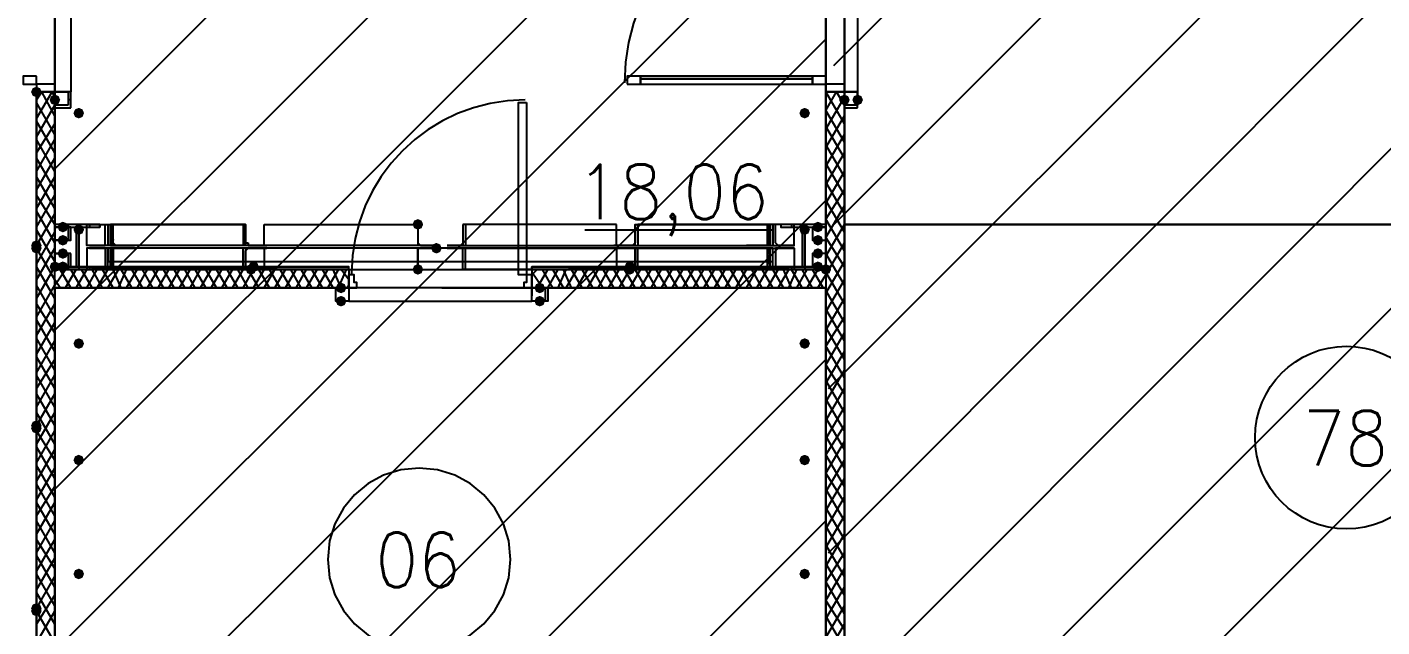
# Model space of a CAD drawing. Header units: millimetres. Extents: x 0 to 420, y 0 to 297.
# Drawn here: x 105.22 to 126.87, y 164.89 to 174.48 of the extents above; entities that cross this region are included whole.
import ezdxf

# ---------------------------------------------------------------- set-up
doc = ezdxf.new("R2010")
doc.units = ezdxf.units.MM
doc.layers.get('0').update_dxf_attribs({"linetype": 'CONTINUOUS'})
doc.styles.get("Standard").update_dxf_attribs({"font": 'STANDARD'})

msp = doc.modelspace()

# ---------------------------------------------------------------- hatches: boundary and pattern name
at = {"true_color": 0x0000fe}
for points in [[(105.452333, 173.439667), (105.427463, 173.379871), (105.367667, 173.355), (105.307871, 173.379871), (105.283, 173.439667), (105.307871, 173.499462), (105.367667, 173.524333), (105.427462, 173.499463)], [(105.452333, 173.439667), (105.427463, 173.379871), (105.367667, 173.355), (105.307871, 173.379871), (105.283, 173.439667), (105.307871, 173.499462), (105.367667, 173.524333), (105.427462, 173.499463)], [(105.452333, 170.984333), (105.427463, 170.924537), (105.367667, 170.899667), (105.307871, 170.924537), (105.283, 170.984333), (105.307871, 171.044129), (105.367667, 171.069), (105.427462, 171.044129)], [(105.452333, 170.942), (105.427463, 170.882204), (105.367667, 170.857333), (105.307871, 170.882204), (105.283, 170.942), (105.307871, 171.001796), (105.367667, 171.026667), (105.427462, 171.001796)], [(105.748667, 170.645667), (105.723796, 170.585871), (105.664, 170.561), (105.604204, 170.585871), (105.579333, 170.645667), (105.604204, 170.705462), (105.664, 170.730333), (105.723796, 170.705463)], [(108.881333, 170.603333), (108.856462, 170.543537), (108.796667, 170.518667), (108.736871, 170.543537), (108.712, 170.603333), (108.736871, 170.663129), (108.796667, 170.688), (108.856462, 170.663129)], [(108.923667, 170.645667), (108.898796, 170.585871), (108.839, 170.561), (108.779204, 170.585871), (108.754333, 170.645667), (108.779204, 170.705462), (108.839, 170.730333), (108.898796, 170.705463)], [(114.935, 170.645667), (114.910129, 170.585871), (114.850333, 170.561), (114.790538, 170.585871), (114.765667, 170.645667), (114.790537, 170.705462), (114.850333, 170.730333), (114.910129, 170.705463)], [(114.935, 170.603333), (114.910129, 170.543537), (114.850333, 170.518667), (114.790538, 170.543537), (114.765667, 170.603333), (114.790537, 170.663129), (114.850333, 170.688), (114.910129, 170.663129)], [(118.067667, 170.603333), (118.042796, 170.543537), (117.983, 170.518667), (117.923204, 170.543537), (117.898333, 170.603333), (117.923204, 170.663129), (117.983, 170.688), (118.042796, 170.663129)], [(105.452333, 168.105667), (105.427463, 168.045871), (105.367667, 168.021), (105.307871, 168.045871), (105.283, 168.105667), (105.307871, 168.165462), (105.367667, 168.190333), (105.427462, 168.165463)], [(105.452333, 168.063333), (105.427463, 168.003537), (105.367667, 167.978667), (105.307871, 168.003537), (105.283, 168.063333), (105.307871, 168.123129), (105.367667, 168.148), (105.427462, 168.123129)], [(105.452333, 165.184667), (105.427463, 165.124871), (105.367667, 165.1), (105.307871, 165.124871), (105.283, 165.184667), (105.307871, 165.244462), (105.367667, 165.269333), (105.427462, 165.244463)], [(105.452333, 165.142333), (105.427463, 165.082537), (105.367667, 165.057667), (105.307871, 165.082537), (105.283, 165.142333), (105.307871, 165.202129), (105.367667, 165.227), (105.427462, 165.202129)]]:
    msp.add_hatch(color=0, dxfattribs=at).paths.add_polyline_path(points, flags=0)
at = {"true_color": 0x000007}
h = msp.add_hatch(color=0, dxfattribs=at)
h.paths.add_polyline_path([(105.367667, 173.439667), (105.367667, 170.984333)], flags=0)
h.paths.add_polyline_path([(105.367667, 170.984333), (105.367667, 173.439667)], flags=0)
for points in [[(105.748667, 173.312667), (105.723796, 173.252871), (105.664, 173.228), (105.604204, 173.252871), (105.579333, 173.312667), (105.604204, 173.372462), (105.664, 173.397333), (105.723796, 173.372463)], [(118.364, 173.312667), (118.339129, 173.252871), (118.279333, 173.228), (118.219538, 173.252871), (118.194667, 173.312667), (118.219537, 173.372462), (118.279333, 173.397333), (118.339129, 173.372463)], [(118.575667, 173.312667), (118.550796, 173.252871), (118.491, 173.228), (118.431204, 173.252871), (118.406333, 173.312667), (118.431204, 173.372462), (118.491, 173.397333), (118.550796, 173.372463)], [(106.129667, 173.101), (106.104796, 173.041204), (106.045, 173.016333), (105.985204, 173.041204), (105.960333, 173.101), (105.985204, 173.160796), (106.045, 173.185667), (106.104796, 173.160796)], [(117.729, 173.101), (117.704129, 173.041204), (117.644333, 173.016333), (117.584538, 173.041204), (117.559667, 173.101), (117.584537, 173.160796), (117.644333, 173.185667), (117.704129, 173.160796)], [(105.875667, 171.280667), (105.850796, 171.220871), (105.791, 171.196), (105.731204, 171.220871), (105.706333, 171.280667), (105.731204, 171.340462), (105.791, 171.365333), (105.850796, 171.340463)], [(106.129667, 171.238333), (106.104796, 171.178537), (106.045, 171.153667), (105.985204, 171.178537), (105.960333, 171.238333), (105.985204, 171.298129), (106.045, 171.323), (106.104796, 171.298129)], [(111.548333, 171.323), (111.523463, 171.263204), (111.463667, 171.238333), (111.403871, 171.263204), (111.379, 171.323), (111.403871, 171.382796), (111.463667, 171.407667), (111.523462, 171.382796)], [(117.729, 171.238333), (117.704129, 171.178537), (117.644333, 171.153667), (117.584538, 171.178537), (117.559667, 171.238333), (117.584537, 171.298129), (117.644333, 171.323), (117.704129, 171.298129)], [(117.940667, 171.280667), (117.915796, 171.220871), (117.856, 171.196), (117.796204, 171.220871), (117.771333, 171.280667), (117.796204, 171.340462), (117.856, 171.365333), (117.915796, 171.340463)], [(105.875667, 171.069), (105.850796, 171.009204), (105.791, 170.984333), (105.731204, 171.009204), (105.706333, 171.069), (105.731204, 171.128796), (105.791, 171.153667), (105.850796, 171.128796)], [(111.844667, 170.942), (111.819796, 170.882204), (111.76, 170.857333), (111.700204, 170.882204), (111.675333, 170.942), (111.700204, 171.001796), (111.76, 171.026667), (111.819796, 171.001796)], [(117.940667, 171.069), (117.915796, 171.009204), (117.856, 170.984333), (117.796204, 171.009204), (117.771333, 171.069), (117.796204, 171.128796), (117.856, 171.153667), (117.915796, 171.128796)], [(105.875667, 170.857333), (105.850796, 170.797537), (105.791, 170.772667), (105.731204, 170.797537), (105.706333, 170.857333), (105.731204, 170.917129), (105.791, 170.942), (105.850796, 170.917129)], [(117.940667, 170.857333), (117.915796, 170.797537), (117.856, 170.772667), (117.796204, 170.797537), (117.771333, 170.857333), (117.796204, 170.917129), (117.856, 170.942), (117.915796, 170.917129)], [(105.875667, 170.645667), (105.850796, 170.585871), (105.791, 170.561), (105.731204, 170.585871), (105.706333, 170.645667), (105.731204, 170.705462), (105.791, 170.730333), (105.850796, 170.705463)], [(111.548333, 170.603333), (111.523463, 170.543537), (111.463667, 170.518667), (111.403871, 170.543537), (111.379, 170.603333), (111.403871, 170.663129), (111.463667, 170.688), (111.523462, 170.663129)], [(117.940667, 170.645667), (117.915796, 170.585871), (117.856, 170.561), (117.796204, 170.585871), (117.771333, 170.645667), (117.796204, 170.705462), (117.856, 170.730333), (117.915796, 170.705463)], [(110.320667, 170.307), (110.295796, 170.247204), (110.236, 170.222333), (110.176204, 170.247204), (110.151333, 170.307), (110.176204, 170.366796), (110.236, 170.391667), (110.295796, 170.366796)], [(113.495667, 170.307), (113.470796, 170.247204), (113.411, 170.222333), (113.351204, 170.247204), (113.326333, 170.307), (113.351204, 170.366796), (113.411, 170.391667), (113.470796, 170.366796)], [(110.320667, 170.095333), (110.295796, 170.035537), (110.236, 170.010667), (110.176204, 170.035537), (110.151333, 170.095333), (110.176204, 170.155129), (110.236, 170.18), (110.295796, 170.155129)], [(113.495667, 170.095333), (113.470796, 170.035537), (113.411, 170.010667), (113.351204, 170.035537), (113.326333, 170.095333), (113.351204, 170.155129), (113.411, 170.18), (113.470796, 170.155129)], [(106.129667, 169.418), (106.104796, 169.358204), (106.045, 169.333333), (105.985204, 169.358204), (105.960333, 169.418), (105.985204, 169.477796), (106.045, 169.502667), (106.104796, 169.477796)], [(117.729, 169.418), (117.704129, 169.358204), (117.644333, 169.333333), (117.584538, 169.358204), (117.559667, 169.418), (117.584537, 169.477796), (117.644333, 169.502667), (117.704129, 169.477796)], [(106.129667, 167.555333), (106.104796, 167.495537), (106.045, 167.470667), (105.985204, 167.495537), (105.960333, 167.555333), (105.985204, 167.615129), (106.045, 167.64), (106.104796, 167.615129)], [(117.729, 167.555333), (117.704129, 167.495537), (117.644333, 167.470667), (117.584538, 167.495537), (117.559667, 167.555333), (117.584537, 167.615129), (117.644333, 167.64), (117.704129, 167.615129)], [(106.129667, 165.735), (106.104796, 165.675204), (106.045, 165.650333), (105.985204, 165.675204), (105.960333, 165.735), (105.985204, 165.794796), (106.045, 165.819667), (106.104796, 165.794796)], [(117.729, 165.735), (117.704129, 165.675204), (117.644333, 165.650333), (117.584538, 165.675204), (117.559667, 165.735), (117.584537, 165.794796), (117.644333, 165.819667), (117.704129, 165.794796)]]:
    msp.add_hatch(color=0, dxfattribs=at).paths.add_polyline_path(points, flags=0)
at = {"true_color": 0x000062}
h = msp.add_hatch(color=0, dxfattribs=at)
h.paths.add_polyline_path([(106.553, 171.323), (106.595333, 171.323)], flags=0)
h.paths.add_polyline_path([(106.595333, 171.323), (106.553, 171.323)], flags=0)
h.paths.add_polyline_path([(106.595333, 171.323), (106.553, 171.323)], flags=0)
h.paths.add_polyline_path([(106.553, 171.323), (106.595333, 171.323)], flags=0)
h.paths.add_polyline_path([(106.595333, 171.323), (106.553, 171.323)], flags=0)
h.paths.add_polyline_path([(106.595333, 171.323), (106.553, 171.323)], flags=0)
h = msp.add_hatch(color=0, dxfattribs=at)
h.paths.add_polyline_path([(106.595333, 171.323), (106.553, 171.323), (106.595333, 171.069)], flags=0)
h.paths.add_polyline_path([(106.553, 171.323), (106.595333, 171.069), (106.553, 171.069)], flags=0)
for points in [[(117.094, 171.323), (117.051667, 171.323)], [(106.891667, 170.984333), (106.849333, 170.984333)], [(116.755333, 170.984333), (116.797667, 170.984333)], [(116.755333, 170.942), (116.797667, 170.942)], [(117.051667, 170.984333), (117.094, 170.984333)], [(106.553, 170.603333), (106.595333, 170.603333)]]:
    msp.add_hatch(color=0, dxfattribs=at).paths.add_polyline_path(points, flags=0)
h = msp.add_hatch(color=0, dxfattribs=at)
h.paths.add_polyline_path([(117.094, 171.323), (117.051667, 171.323), (117.094, 171.069)], flags=0)
h.paths.add_polyline_path([(117.051667, 171.323), (117.094, 171.069), (117.051667, 171.069)], flags=0)
h = msp.add_hatch(color=0, dxfattribs=at)
h.paths.add_polyline_path([(106.595333, 171.069), (106.553, 171.069), (106.595333, 171.026667)], flags=0)
h.paths.add_polyline_path([(106.553, 171.069), (106.595333, 171.026667), (106.553, 171.026667)], flags=0)
h.paths.add_polyline_path([(106.595333, 171.026667), (106.553, 171.026667)], flags=0)
h.paths.add_polyline_path([(106.553, 171.026667), (106.595333, 171.026667)], flags=0)
h.paths.add_polyline_path([(106.595333, 171.026667), (106.553, 171.026667)], flags=0)
h.paths.add_polyline_path([(106.595333, 171.026667), (106.553, 171.026667)], flags=0)
h.paths.add_polyline_path([(106.553, 171.026667), (106.595333, 171.026667)], flags=0)
h.paths.add_polyline_path([(106.595333, 171.026667), (106.553, 171.026667)], flags=0)
h = msp.add_hatch(color=0, dxfattribs=at)
h.paths.add_polyline_path([(106.595333, 171.026667), (106.553, 171.026667), (106.637667, 170.984333)], flags=0)
h.paths.add_polyline_path([(106.553, 171.026667), (106.637667, 170.984333), (106.553, 170.984333)], flags=0)
h = msp.add_hatch(color=0, dxfattribs=at)
h.paths.add_polyline_path([(117.094, 171.026667), (117.051667, 171.026667), (117.094, 170.984333)], flags=0)
h.paths.add_polyline_path([(117.051667, 171.026667), (117.094, 170.984333), (117.051667, 170.984333)], flags=0)
h.paths.add_polyline_path([(117.094, 170.984333), (117.051667, 170.984333), (116.797667, 170.984333)], flags=0)
h = msp.add_hatch(color=0, dxfattribs=at)
h.paths.add_polyline_path([(117.094, 171.069), (117.051667, 171.069), (117.094, 171.026667)], flags=0)
h.paths.add_polyline_path([(117.051667, 171.069), (117.094, 171.026667), (117.051667, 171.026667)], flags=0)
h.paths.add_polyline_path([(117.094, 171.026667), (117.051667, 171.026667)], flags=0)
h.paths.add_polyline_path([(117.051667, 171.026667), (117.094, 171.026667)], flags=0)
h.paths.add_polyline_path([(117.094, 171.026667), (117.051667, 171.026667)], flags=0)
h.paths.add_polyline_path([(117.094, 171.026667), (117.051667, 171.026667)], flags=0)
h.paths.add_polyline_path([(117.051667, 171.026667), (117.094, 171.026667)], flags=0)
h.paths.add_polyline_path([(117.094, 171.026667), (117.051667, 171.026667)], flags=0)
at = {"true_color": 0x000007}
h = msp.add_hatch(color=0, dxfattribs=at)
h.paths.add_polyline_path([(105.367667, 170.942), (105.367667, 153.585333)], flags=0)
h.paths.add_polyline_path([(105.367667, 153.585333), (105.367667, 170.942)], flags=0)
at = {"true_color": 0x000062}
h = msp.add_hatch(color=0, dxfattribs=at)
h.paths.add_polyline_path([(106.849333, 170.984333), (106.553, 170.984333)], flags=0)
h.paths.add_polyline_path([(106.849333, 170.984333), (106.553, 170.984333), (106.637667, 170.984333)], flags=0)
h = msp.add_hatch(color=0, dxfattribs=at)
h.paths.add_polyline_path([(106.934, 170.984333), (106.553, 170.984333)], flags=0)
h.paths.add_polyline_path([(106.553, 170.984333), (106.934, 170.984333)], flags=0)
h.paths.add_polyline_path([(106.934, 170.984333), (106.553, 170.984333)], flags=0)
h.paths.add_polyline_path([(106.934, 170.984333), (106.553, 170.984333)], flags=0)
h.paths.add_polyline_path([(106.553, 170.984333), (106.934, 170.984333)], flags=0)
h.paths.add_polyline_path([(106.934, 170.984333), (106.553, 170.984333)], flags=0)
h.paths.add_polyline_path([(106.934, 170.984333), (106.553, 170.984333)], flags=0)
h.paths.add_polyline_path([(106.553, 170.984333), (106.934, 170.984333)], flags=0)
h.paths.add_polyline_path([(106.934, 170.984333), (106.553, 170.984333)], flags=0)
h.paths.add_polyline_path([(106.934, 170.984333), (106.553, 170.984333)], flags=0)
h.paths.add_polyline_path([(106.553, 170.984333), (106.934, 170.984333)], flags=0)
h.paths.add_polyline_path([(106.934, 170.984333), (106.553, 170.984333)], flags=0)
h.paths.add_polyline_path([(106.934, 170.984333), (106.553, 170.984333), (106.891667, 170.984333)], flags=0)
h = msp.add_hatch(color=0, dxfattribs=at)
h.paths.add_polyline_path([(106.553, 170.942), (106.934, 170.942)], flags=0)
h.paths.add_polyline_path([(106.553, 170.942), (106.934, 170.942)], flags=0)
h.paths.add_polyline_path([(106.934, 170.942), (106.553, 170.942)], flags=0)
h.paths.add_polyline_path([(106.934, 170.942), (106.553, 170.942)], flags=0)
h.paths.add_polyline_path([(106.553, 170.942), (106.934, 170.942)], flags=0)
h.paths.add_polyline_path([(106.934, 170.942), (106.553, 170.942)], flags=0)
h.paths.add_polyline_path([(106.934, 170.942), (106.553, 170.942)], flags=0)
h.paths.add_polyline_path([(106.553, 170.942), (106.934, 170.942)], flags=0)
h.paths.add_polyline_path([(106.934, 170.942), (106.553, 170.942)], flags=0)
h.paths.add_polyline_path([(106.934, 170.942), (106.553, 170.942)], flags=0)
h.paths.add_polyline_path([(106.553, 170.942), (106.934, 170.942)], flags=0)
h = msp.add_hatch(color=0, dxfattribs=at)
h.paths.add_polyline_path([(106.891667, 170.942), (106.849333, 170.942)], flags=0)
h.paths.add_polyline_path([(106.891667, 170.942), (106.849333, 170.942)], flags=0)
h.paths.add_polyline_path([(106.849333, 170.942), (106.891667, 170.942)], flags=0)
h.paths.add_polyline_path([(106.891667, 170.942), (106.553, 170.942)], flags=0)
h.paths.add_polyline_path([(106.891667, 170.942), (106.553, 170.942), (106.934, 170.942)], flags=0)
h = msp.add_hatch(color=0, dxfattribs=at)
h.paths.add_polyline_path([(106.637667, 170.942), (106.553, 170.942)], flags=0)
h.paths.add_polyline_path([(106.637667, 170.942), (106.553, 170.942), (106.849333, 170.942)], flags=0)
h = msp.add_hatch(color=0, dxfattribs=at)
h.paths.add_polyline_path([(106.595333, 170.942), (106.553, 170.942)], flags=0)
h.paths.add_polyline_path([(106.553, 170.942), (106.595333, 170.942)], flags=0)
h.paths.add_polyline_path([(106.595333, 170.942), (106.553, 170.942)], flags=0)
h.paths.add_polyline_path([(106.595333, 170.942), (106.553, 170.942), (106.637667, 170.942)], flags=0)
h = msp.add_hatch(color=0, dxfattribs=at)
h.paths.add_polyline_path([(106.595333, 170.942), (106.553, 170.942), (106.595333, 170.899667)], flags=0)
h.paths.add_polyline_path([(106.553, 170.942), (106.595333, 170.899667), (106.553, 170.899667)], flags=0)
h.paths.add_polyline_path([(106.595333, 170.899667), (106.553, 170.899667)], flags=0)
h.paths.add_polyline_path([(106.553, 170.899667), (106.595333, 170.899667)], flags=0)
h = msp.add_hatch(color=0, dxfattribs=at)
h.paths.add_polyline_path([(106.595333, 170.899667), (106.553, 170.899667), (106.595333, 170.857333)], flags=0)
h.paths.add_polyline_path([(106.553, 170.899667), (106.595333, 170.857333), (106.553, 170.857333)], flags=0)
h = msp.add_hatch(color=0, dxfattribs=at)
h.paths.add_polyline_path([(106.595333, 170.857333), (106.553, 170.857333), (106.595333, 170.603333)], flags=0)
h.paths.add_polyline_path([(106.553, 170.857333), (106.595333, 170.603333), (106.553, 170.603333)], flags=0)
h.paths.add_polyline_path([(106.595333, 170.603333), (106.553, 170.603333)], flags=0)
h.paths.add_polyline_path([(106.553, 170.603333), (106.595333, 170.603333)], flags=0)
h.paths.add_polyline_path([(106.595333, 170.603333), (106.553, 170.603333)], flags=0)
h.paths.add_polyline_path([(106.595333, 170.603333), (106.553, 170.603333)], flags=0)
h = msp.add_hatch(color=0, dxfattribs=at)
h.paths.add_polyline_path([(106.849333, 170.984333), (106.891667, 170.984333)], flags=0)
h.paths.add_polyline_path([(106.891667, 170.984333), (106.849333, 170.984333)], flags=0)
h = msp.add_hatch(color=0, dxfattribs=at)
h.paths.add_polyline_path([(117.094, 170.984333), (116.755333, 170.984333)], flags=0)
h.paths.add_polyline_path([(116.755333, 170.984333), (117.094, 170.984333)], flags=0)
h.paths.add_polyline_path([(117.094, 170.984333), (116.755333, 170.984333)], flags=0)
h.paths.add_polyline_path([(117.094, 170.984333), (116.755333, 170.984333), (116.713, 170.984333)], flags=0)
h = msp.add_hatch(color=0, dxfattribs=at)
h.paths.add_polyline_path([(116.713, 170.984333), (117.094, 170.984333)], flags=0)
h.paths.add_polyline_path([(117.094, 170.984333), (116.713, 170.984333)], flags=0)
h.paths.add_polyline_path([(117.094, 170.984333), (116.713, 170.984333)], flags=0)
h.paths.add_polyline_path([(116.713, 170.984333), (117.094, 170.984333)], flags=0)
h.paths.add_polyline_path([(117.094, 170.984333), (116.713, 170.984333)], flags=0)
h.paths.add_polyline_path([(117.094, 170.984333), (116.713, 170.984333)], flags=0)
h.paths.add_polyline_path([(116.713, 170.984333), (117.094, 170.984333)], flags=0)
h.paths.add_polyline_path([(117.094, 170.984333), (116.713, 170.984333)], flags=0)
h.paths.add_polyline_path([(117.094, 170.984333), (116.713, 170.984333)], flags=0)
h = msp.add_hatch(color=0, dxfattribs=at)
h.paths.add_polyline_path([(116.713, 170.942), (117.094, 170.942)], flags=0)
h.paths.add_polyline_path([(116.713, 170.942), (117.094, 170.942)], flags=0)
h.paths.add_polyline_path([(117.094, 170.942), (116.713, 170.942)], flags=0)
h.paths.add_polyline_path([(117.094, 170.942), (116.713, 170.942)], flags=0)
h.paths.add_polyline_path([(116.713, 170.942), (117.094, 170.942)], flags=0)
h.paths.add_polyline_path([(117.094, 170.942), (116.713, 170.942)], flags=0)
h.paths.add_polyline_path([(117.094, 170.942), (116.713, 170.942)], flags=0)
h.paths.add_polyline_path([(116.713, 170.942), (117.094, 170.942)], flags=0)
h.paths.add_polyline_path([(117.094, 170.942), (116.713, 170.942)], flags=0)
h.paths.add_polyline_path([(117.094, 170.942), (116.713, 170.942), (116.755333, 170.942)], flags=0)
h = msp.add_hatch(color=0, dxfattribs=at)
h.paths.add_polyline_path([(116.713, 170.942), (117.094, 170.942)], flags=0)
h.paths.add_polyline_path([(117.094, 170.942), (116.755333, 170.942)], flags=0)
h.paths.add_polyline_path([(117.094, 170.942), (116.755333, 170.942)], flags=0)
h = msp.add_hatch(color=0, dxfattribs=at)
h.paths.add_polyline_path([(116.755333, 170.984333), (116.797667, 170.984333)], flags=0)
h.paths.add_polyline_path([(116.797667, 170.984333), (116.755333, 170.984333)], flags=0)
h = msp.add_hatch(color=0, dxfattribs=at)
h.paths.add_polyline_path([(116.755333, 170.942), (116.797667, 170.942)], flags=0)
h.paths.add_polyline_path([(116.797667, 170.942), (116.755333, 170.942)], flags=0)
h = msp.add_hatch(color=0, dxfattribs=at)
h.paths.add_polyline_path([(117.094, 170.942), (116.797667, 170.942)], flags=0)
h.paths.add_polyline_path([(116.797667, 170.942), (117.094, 170.942), (117.051667, 170.942)], flags=0)
h = msp.add_hatch(color=0, dxfattribs=at)
h.paths.add_polyline_path([(117.051667, 170.942), (117.094, 170.942)], flags=0)
h.paths.add_polyline_path([(117.094, 170.942), (117.051667, 170.942)], flags=0)
h.paths.add_polyline_path([(117.094, 170.942), (117.051667, 170.942)], flags=0)
h.paths.add_polyline_path([(117.051667, 170.942), (117.094, 170.942)], flags=0)
h = msp.add_hatch(color=0, dxfattribs=at)
h.paths.add_polyline_path([(117.094, 170.942), (117.051667, 170.942), (117.094, 170.899667)], flags=0)
h.paths.add_polyline_path([(117.051667, 170.942), (117.094, 170.899667), (117.051667, 170.899667)], flags=0)
h.paths.add_polyline_path([(117.094, 170.899667), (117.051667, 170.899667)], flags=0)
h.paths.add_polyline_path([(117.051667, 170.899667), (117.094, 170.899667)], flags=0)
h = msp.add_hatch(color=0, dxfattribs=at)
h.paths.add_polyline_path([(117.094, 170.899667), (117.051667, 170.899667), (117.094, 170.857333)], flags=0)
h.paths.add_polyline_path([(117.051667, 170.899667), (117.094, 170.857333), (117.051667, 170.857333)], flags=0)
at = {"true_color": 0x000007}
h = msp.add_hatch(color=0, dxfattribs=at)
h.paths.add_polyline_path([(110.363, 170.645667), (105.664, 170.645667), (110.363, 170.603333)], flags=0)
h.paths.add_polyline_path([(105.664, 170.645667), (110.363, 170.603333), (105.664, 170.603333)], flags=0)
h = msp.add_hatch(color=0, dxfattribs=at)
h.paths.add_polyline_path([(117.983, 170.645667), (113.284, 170.645667), (117.983, 170.603333)], flags=0)
h.paths.add_polyline_path([(113.284, 170.645667), (117.983, 170.603333), (113.284, 170.603333)], flags=0)

# ---------------------------------------------------------------- linework, layer by layer
at = {"color": 0, "true_color": 0x00001e}
msp.add_lwpolyline([(105.664001, 200.321333), (117.983001, 200.321333), (117.983001, 153.204333), (105.664001, 153.204333)], close=True, dxfattribs=at)
at = {"color": 0, "true_color": 0x000020}
for points in [[(118.025335, 168.698333), (138.176001, 188.848999)], [(118.025335, 166.073666), (140.758334, 188.848999)], [(118.067668, 171.280666), (135.636001, 188.848999)], [(118.110001, 173.862999), (133.053668, 188.848999)], [(119.168335, 164.676666), (143.298334, 188.848999)], [(121.708335, 164.676666), (145.880668, 188.848999)], [(124.290668, 164.676666), (148.420668, 188.848999)]]:
    msp.add_lwpolyline(points, dxfattribs=at)
at = {"color": 0, "true_color": 0x00001e}
for points in [[(105.664001, 172.211999), (117.983001, 184.530999)], [(105.664001, 169.629666), (117.983001, 181.948666)], [(105.664001, 167.089666), (117.983001, 179.408666)], [(105.664001, 164.507333), (117.983001, 176.826333)], [(105.664001, 161.967333), (117.983001, 174.286333)], [(105.664001, 159.384999), (117.983001, 171.703999)], [(105.664001, 156.844999), (117.983001, 169.163999)], [(105.664001, 154.262666), (117.983001, 166.581666)]]:
    msp.add_lwpolyline(points, dxfattribs=at)
at = {"color": 0, "true_color": 0x000008}
for points in [[(117.983, 170.603333), (117.983, 182.922333), (105.664, 182.922333), (105.664, 170.603333)], [(239.733667, 171.323), (239.733667, 182.202667), (118.279333, 182.202667), (118.279333, 171.323)]]:
    msp.add_lwpolyline(points, close=True, dxfattribs=at)
at = {"color": 0, "true_color": 0x000007}
for points in [[(105.791, 173.439667), (105.664, 173.439667), (105.664, 176.784)], [(105.918, 176.784), (105.918, 173.439667), (105.791, 173.439667)], [(117.961833, 176.784), (117.635047, 176.767498), (117.3177, 176.719064), (117.011399, 176.640305), (116.71775, 176.532826), (116.43836, 176.398236), (116.174835, 176.238139), (115.928783, 176.054144), (115.70181, 175.847857), (115.495523, 175.620883), (115.311527, 175.374831), (115.151431, 175.111307), (115.01684, 174.831917), (114.909362, 174.538268), (114.830602, 174.231966), (114.782168, 173.914619), (114.765667, 173.587833)], [(118.406333, 173.439667), (118.279333, 173.439667), (118.279333, 176.784)], [(118.491, 176.784), (118.491, 173.439667), (118.406333, 173.439667)], [(115.019667, 173.651333), (117.771333, 173.651333)], [(105.367667, 170.984333), (105.367667, 173.439667), (105.367667, 170.984333), (105.367667, 173.439667)], [(105.367667, 173.312667), (105.452333, 173.439667)], [(105.367667, 173.016333), (105.621667, 173.439667)], [(105.367667, 173.439667), (105.664, 173.439667)], [(105.367667, 173.439667), (105.367667, 118.448667)], [(105.664, 173.058667), (105.452333, 173.439667)], [(105.664, 173.355), (105.621667, 173.439667)], [(105.664, 170.603333), (105.664, 173.439667)], [(117.983, 173.397333), (117.983, 173.439667)], [(117.983, 173.143333), (118.152333, 173.439667)], [(118.279333, 172.931667), (117.983, 173.439667)], [(118.279333, 173.439667), (117.983, 173.439667)], [(117.983, 173.439667), (117.983, 170.603333)], [(118.279333, 173.228), (118.152333, 173.439667)], [(118.279333, 164.676667), (118.279333, 173.439667)], [(105.664, 172.762333), (105.367667, 173.270333)], [(105.367667, 172.72), (105.664, 173.228)], [(105.918, 173.312667), (105.875667, 173.312667)], [(113.178167, 173.312667), (112.894658, 173.298351), (112.61934, 173.256333), (112.353605, 173.188007), (112.098849, 173.094766), (111.856463, 172.978004), (111.627843, 172.839114), (111.414381, 172.679491), (111.217472, 172.500528), (111.038509, 172.303619), (110.878886, 172.090157), (110.739996, 171.861537), (110.623234, 171.619151), (110.529993, 171.364395), (110.461667, 171.09866), (110.419649, 170.823342), (110.405333, 170.539833)], [(117.983, 172.847), (118.279333, 173.355)], [(105.664, 172.466), (105.367667, 172.974)], [(118.279333, 172.635333), (117.983, 173.143333)], [(117.983, 172.550667), (118.279333, 173.058667)], [(105.367667, 172.466), (105.664, 172.931667)], [(118.279333, 172.381333), (117.983, 172.889333)], [(117.983, 172.254333), (118.279333, 172.762333)], [(105.367667, 172.169667), (105.664, 172.677667)], [(105.664, 172.169667), (105.367667, 172.677667)], [(118.279333, 172.085), (117.983, 172.593)], [(105.367667, 171.873333), (105.664, 172.381333)], [(105.664, 171.873333), (105.367667, 172.381333)], [(117.983, 171.958), (118.279333, 172.466)], [(118.279333, 171.788667), (117.983, 172.296667)], [(117.983, 171.661667), (118.279333, 172.169667)], [(105.367667, 171.577), (105.664, 172.085)], [(105.664, 171.577), (105.367667, 172.085)], [(118.279333, 171.492333), (117.983, 172.000333)], [(105.367667, 171.280667), (105.664, 171.788667)], [(105.664, 171.323), (105.367667, 171.788667)], [(117.983, 171.407667), (118.279333, 171.873333)], [(118.279333, 171.196), (117.983, 171.704)], [(105.664, 171.026667), (105.367667, 171.534667)], [(105.367667, 170.984333), (105.664, 171.492333)], [(117.983, 171.111333), (118.279333, 171.619333)], [(105.664, 171.323), (105.664, 171.280667)], [(105.875667, 171.323), (105.875667, 171.280667)], [(106.045, 171.323), (106.045, 170.603333)], [(106.553, 170.984333), (106.172, 170.984333), (106.172, 171.323), (106.553, 171.323)], [(106.214333, 171.323), (106.214333, 171.280667)], [(106.510667, 171.323), (108.669667, 171.323), (108.669667, 170.984333), (106.510667, 170.984333), (106.214333, 170.984333), (106.468333, 170.984333), (106.468333, 171.026667), (106.468333, 171.323), (106.510667, 171.323), (106.510667, 170.984333)], [(106.383667, 171.323), (106.383667, 171.280667)], [(108.712, 171.323), (106.553, 171.323)], [(108.712, 170.984333), (108.712, 171.323), (108.712, 171.026667), (108.754333, 171.026667)], [(111.463667, 171.323), (111.463667, 171.026667), (111.506, 170.984333), (111.717667, 170.984333), (111.76, 170.984333)], [(112.183333, 171.323), (112.183333, 171.026667), (112.183333, 170.984333), (111.929333, 170.984333)], [(112.225667, 171.323), (112.183333, 171.323)], [(114.935, 170.984333), (114.935, 171.323), (114.935, 171.026667)], [(114.935, 171.323), (117.094, 171.323)], [(117.136333, 171.323), (114.977333, 171.323), (114.977333, 170.984333), (117.136333, 170.984333), (117.475, 170.984333), (117.432667, 170.984333), (117.221, 170.984333), (117.178667, 171.026667), (117.178667, 171.323), (117.136333, 171.323), (117.136333, 170.984333)], [(117.094, 170.984333), (117.475, 170.984333), (117.475, 171.323), (117.094, 171.323)], [(117.263333, 171.323), (117.263333, 171.280667)], [(117.432667, 171.323), (117.432667, 171.280667)], [(117.644333, 171.323), (117.644333, 170.603333)], [(117.813667, 171.323), (117.813667, 171.280667)], [(118.279333, 170.899667), (117.983, 171.407667)], [(117.983, 170.815), (118.279333, 171.323)], [(117.983, 171.323), (117.983, 171.280667)], [(105.664, 170.730333), (105.367667, 171.238333)], [(105.367667, 170.688), (105.664, 171.196)], [(108.754333, 171.026667), (108.754333, 170.984333), (109.050667, 170.984333), (108.712, 170.984333)], [(114.130667, 171.238333), (117.136333, 171.238333)], [(114.935, 171.026667), (114.892667, 170.984333), (114.596333, 170.984333), (114.935, 170.984333)], [(118.279333, 170.645667), (117.983, 171.111333)], [(117.983, 170.518667), (118.279333, 171.026667)], [(105.367667, 170.942), (105.367667, 153.585333), (105.367667, 170.942), (105.367667, 153.585333)], [(105.367667, 170.434), (105.664, 170.942)], [(105.664, 170.434), (105.367667, 170.942)], [(106.553, 170.942), (106.172, 170.942), (106.172, 170.603333), (106.553, 170.603333)], [(106.510667, 170.603333), (108.669667, 170.603333), (108.669667, 170.942), (106.510667, 170.942), (106.214333, 170.942), (106.468333, 170.942), (106.468333, 170.899667), (106.468333, 170.603333), (106.510667, 170.603333), (106.510667, 170.942)], [(106.510667, 170.730333), (106.510667, 170.942), (106.510667, 170.899667), (106.510667, 170.730333), (117.136333, 170.730333), (117.136333, 170.942), (106.510667, 170.942)], [(108.712, 170.984333), (106.553, 170.984333)], [(108.712, 170.942), (106.553, 170.942)], [(106.891667, 170.984333), (106.637667, 170.984333)], [(106.891667, 170.942), (106.637667, 170.942)], [(108.712, 170.942), (108.712, 170.603333), (108.712, 170.899667), (108.754333, 170.942)], [(109.050667, 170.942), (108.754333, 170.942), (109.050667, 170.942), (108.712, 170.942)], [(109.050667, 170.984333), (108.754333, 170.984333)], [(111.76, 170.984333), (111.463667, 170.984333)], [(111.463667, 170.942), (111.506, 170.942), (111.717667, 170.942), (111.76, 170.942), (111.463667, 170.942), (111.463667, 170.899667), (111.463667, 170.603333)], [(111.929333, 170.984333), (112.225667, 170.984333)], [(111.929333, 170.942), (112.225667, 170.942)], [(112.183333, 170.603333), (112.183333, 170.899667), (112.183333, 170.942), (111.929333, 170.942)], [(114.596333, 170.984333), (114.892667, 170.984333)], [(114.892667, 170.942), (114.596333, 170.942), (114.935, 170.942), (114.892667, 170.942), (114.596333, 170.942)], [(114.935, 170.984333), (117.094, 170.984333)], [(114.935, 170.942), (114.935, 170.603333), (114.935, 170.899667), (114.935, 170.942), (117.094, 170.942)], [(117.136333, 170.603333), (114.977333, 170.603333), (114.977333, 170.942), (117.136333, 170.942), (117.475, 170.942), (117.432667, 170.942), (117.221, 170.942), (117.178667, 170.942), (117.178667, 170.899667), (117.178667, 170.603333), (117.136333, 170.603333), (117.136333, 170.942)], [(116.755333, 170.984333), (117.051667, 170.984333)], [(116.755333, 170.942), (117.051667, 170.942)], [(117.094, 170.942), (117.475, 170.942), (117.475, 170.603333), (117.094, 170.603333)], [(118.279333, 170.349333), (117.983, 170.857333)], [(105.367667, 170.137667), (105.664, 170.645667)], [(105.664, 170.137667), (105.367667, 170.645667)], [(105.664, 170.645667), (110.363, 170.645667), (105.664, 170.603333), (110.363, 170.603333)], [(105.664, 170.645667), (105.664, 170.603333)], [(105.664, 170.349333), (105.833333, 170.603333)], [(110.363, 170.603333), (105.664, 170.603333)], [(105.918, 170.307), (105.748667, 170.603333)], [(105.833333, 170.307), (106.002667, 170.603333)], [(105.875667, 170.645667), (105.875667, 170.603333)], [(106.087333, 170.307), (105.918, 170.603333)], [(106.002667, 170.307), (106.172, 170.603333)], [(106.256667, 170.307), (106.087333, 170.603333)], [(106.172, 170.307), (106.341333, 170.603333)], [(106.214333, 170.645667), (106.214333, 170.603333)], [(106.426, 170.307), (106.256667, 170.603333)], [(106.341333, 170.307), (106.510667, 170.603333)], [(106.383667, 170.645667), (106.383667, 170.603333)], [(106.595333, 170.307), (106.426, 170.603333)], [(106.510667, 170.307), (106.68, 170.603333)], [(108.712, 170.603333), (106.553, 170.603333)], [(106.722333, 170.307), (106.595333, 170.603333)], [(106.68, 170.307), (106.807, 170.603333)], [(106.891667, 170.307), (106.722333, 170.603333)], [(106.807, 170.307), (106.976333, 170.603333)], [(107.061, 170.307), (106.891667, 170.603333)], [(106.976333, 170.307), (107.145667, 170.603333)], [(107.230333, 170.307), (107.061, 170.603333)], [(107.145667, 170.307), (107.315, 170.603333)], [(107.399667, 170.307), (107.230333, 170.603333)], [(107.315, 170.307), (107.484333, 170.603333)], [(107.569, 170.307), (107.399667, 170.603333)], [(107.484333, 170.307), (107.653667, 170.603333)], [(107.738333, 170.307), (107.569, 170.603333)], [(107.653667, 170.307), (107.823, 170.603333)], [(107.907667, 170.307), (107.738333, 170.603333)], [(107.823, 170.307), (107.992333, 170.603333)], [(108.077, 170.307), (107.907667, 170.603333)], [(107.992333, 170.307), (108.161667, 170.603333)], [(108.246333, 170.307), (108.077, 170.603333)], [(108.161667, 170.307), (108.331, 170.603333)], [(108.415667, 170.307), (108.246333, 170.603333)], [(108.331, 170.307), (108.500333, 170.603333)], [(108.585, 170.307), (108.415667, 170.603333)], [(108.500333, 170.307), (108.669667, 170.603333)], [(108.754333, 170.307), (108.585, 170.603333)], [(108.669667, 170.307), (108.839, 170.603333)], [(108.923667, 170.307), (108.754333, 170.603333)], [(108.839, 170.307), (109.008333, 170.603333)], [(109.093, 170.307), (108.923667, 170.603333)], [(109.008333, 170.307), (109.177667, 170.603333)], [(109.262333, 170.307), (109.093, 170.603333)], [(109.177667, 170.307), (109.347, 170.603333)], [(109.431667, 170.307), (109.262333, 170.603333)], [(109.347, 170.307), (109.516333, 170.603333)], [(109.601, 170.307), (109.431667, 170.603333)], [(109.516333, 170.307), (109.685667, 170.603333)], [(109.770333, 170.307), (109.601, 170.603333)], [(109.685667, 170.307), (109.855, 170.603333)], [(109.939667, 170.307), (109.770333, 170.603333)], [(109.855, 170.307), (110.024333, 170.603333)], [(110.109, 170.307), (109.939667, 170.603333)], [(110.024333, 170.307), (110.193667, 170.603333)], [(110.236, 170.307), (110.109, 170.603333)], [(110.193667, 170.307), (110.320667, 170.603333)], [(110.363, 170.434), (110.236, 170.603333)], [(110.363, 170.603333), (110.363, 170.518667), (110.363, 170.307)], [(110.363, 170.603333), (110.363, 170.518667)], [(112.225667, 170.603333), (112.183333, 170.603333)], [(113.284, 170.603333), (117.983, 170.603333), (113.284, 170.603333), (117.983, 170.645667)], [(113.284, 170.518667), (113.368667, 170.603333)], [(113.284, 170.603333), (113.284, 170.518667), (113.284, 170.307)], [(113.284, 170.603333), (113.284, 170.518667)], [(117.983, 170.603333), (113.284, 170.603333)], [(113.368667, 170.307), (113.538, 170.603333)], [(113.622667, 170.307), (113.453333, 170.603333)], [(113.538, 170.307), (113.707333, 170.603333)], [(113.792, 170.307), (113.622667, 170.603333)], [(113.707333, 170.307), (113.834333, 170.603333)], [(113.919, 170.307), (113.792, 170.603333)], [(113.834333, 170.307), (114.003667, 170.603333)], [(114.088333, 170.307), (113.919, 170.603333)], [(114.003667, 170.307), (114.173, 170.603333)], [(114.257667, 170.307), (114.088333, 170.603333)], [(114.173, 170.307), (114.342333, 170.603333)], [(114.427, 170.307), (114.257667, 170.603333)], [(114.342333, 170.307), (114.511667, 170.603333)], [(114.596333, 170.307), (114.427, 170.603333)], [(114.511667, 170.307), (114.681, 170.603333)], [(114.765667, 170.307), (114.596333, 170.603333)], [(114.681, 170.307), (114.850333, 170.603333)], [(114.935, 170.307), (114.765667, 170.603333)], [(114.850333, 170.307), (115.019667, 170.603333)], [(115.104333, 170.307), (114.935, 170.603333)], [(114.935, 170.603333), (117.094, 170.603333)], [(115.019667, 170.307), (115.189, 170.603333)], [(115.273667, 170.307), (115.104333, 170.603333)], [(115.189, 170.307), (115.358333, 170.603333)], [(115.443, 170.307), (115.273667, 170.603333)], [(115.358333, 170.307), (115.527667, 170.603333)], [(115.612333, 170.307), (115.443, 170.603333)], [(115.527667, 170.307), (115.697, 170.603333)], [(115.781667, 170.307), (115.612333, 170.603333)], [(115.697, 170.307), (115.866333, 170.603333)], [(115.951, 170.307), (115.781667, 170.603333)], [(115.866333, 170.307), (116.035667, 170.603333)], [(116.120333, 170.307), (115.951, 170.603333)], [(116.035667, 170.307), (116.205, 170.603333)], [(116.289667, 170.307), (116.120333, 170.603333)], [(116.205, 170.307), (116.374333, 170.603333)], [(116.459, 170.307), (116.289667, 170.603333)], [(116.374333, 170.307), (116.543667, 170.603333)], [(116.628333, 170.307), (116.459, 170.603333)], [(116.543667, 170.307), (116.713, 170.603333)], [(116.797667, 170.307), (116.628333, 170.603333)], [(116.713, 170.307), (116.882333, 170.603333)], [(116.967, 170.307), (116.797667, 170.603333)], [(116.882333, 170.307), (117.051667, 170.603333)], [(117.136333, 170.307), (116.967, 170.603333)], [(117.051667, 170.307), (117.221, 170.603333)], [(117.305667, 170.307), (117.136333, 170.603333)], [(117.221, 170.307), (117.390333, 170.603333)], [(117.263333, 170.645667), (117.263333, 170.603333)], [(117.432667, 170.307), (117.305667, 170.603333)], [(117.390333, 170.307), (117.517333, 170.603333)], [(117.432667, 170.645667), (117.432667, 170.603333)], [(117.602, 170.307), (117.432667, 170.603333)], [(117.517333, 170.307), (117.686667, 170.603333)], [(117.771333, 170.307), (117.602, 170.603333)], [(117.686667, 170.307), (117.856, 170.603333)], [(117.940667, 170.307), (117.771333, 170.603333)], [(117.813667, 170.645667), (117.813667, 170.603333)], [(117.983, 170.561), (117.940667, 170.603333)], [(117.983, 170.222333), (118.279333, 170.730333)], [(117.983, 170.645667), (117.983, 170.603333)], [(105.748667, 170.307), (105.664, 170.434)], [(113.453333, 170.307), (113.284, 170.561)], [(117.856, 170.307), (117.983, 170.518667)], [(118.279333, 170.053), (117.983, 170.561)], [(117.983, 169.926), (118.279333, 170.434)], [(105.367667, 169.841333), (105.664, 170.349333)], [(105.664, 169.841333), (105.367667, 170.349333)], [(105.664, 170.307), (110.363, 170.307)], [(105.664, 161.925), (105.664, 170.307)], [(110.320667, 170.307), (110.363, 170.349333)], [(111.844667, 170.307), (110.363, 170.307), (110.363, 170.18)], [(110.363, 170.18), (110.363, 170.095333), (111.844667, 170.095333)], [(111.844667, 170.307), (113.284, 170.307), (113.495667, 170.307), (113.495667, 170.095333), (113.284, 170.095333), (113.284, 170.307), (113.538, 170.307), (113.538, 170.095333), (113.284, 170.095333), (113.284, 170.307), (113.284, 170.18)], [(111.844667, 170.095333), (113.284, 170.095333), (113.284, 170.18)], [(113.284, 170.307), (117.983, 170.307)], [(117.983, 170.307), (117.983, 161.925)], [(118.279333, 169.756667), (117.983, 170.264667)], [(105.367667, 169.545), (105.664, 170.053)], [(105.664, 169.587333), (105.367667, 170.053)], [(117.983, 169.629667), (118.279333, 170.137667)], [(118.279333, 169.460333), (117.983, 169.968333)], [(105.664, 169.291), (105.367667, 169.799)], [(105.367667, 169.248667), (105.664, 169.756667)], [(117.983, 169.375667), (118.279333, 169.841333)], [(118.279333, 169.164), (117.983, 169.672)], [(117.983, 169.079333), (118.279333, 169.587333)], [(105.664, 168.994667), (105.367667, 169.502667)], [(105.367667, 168.952333), (105.664, 169.460333)], [(118.279333, 168.867667), (117.983, 169.375667)], [(117.983, 168.783), (118.279333, 169.291)], [(105.664, 168.698333), (105.367667, 169.206333)], [(105.367667, 168.698333), (105.664, 169.164)], [(118.279333, 168.613667), (117.983, 169.079333)], [(105.367667, 168.402), (105.664, 168.91)], [(105.664, 168.402), (105.367667, 168.91)], [(117.983, 168.486667), (118.279333, 168.994667)], [(118.279333, 168.317333), (117.983, 168.825333)], [(117.983, 168.190333), (118.279333, 168.698333)], [(105.367667, 168.105667), (105.664, 168.613667)], [(105.664, 168.105667), (105.367667, 168.613667)], [(118.279333, 168.021), (117.983, 168.529)], [(105.367667, 167.809333), (105.664, 168.317333)], [(105.664, 167.809333), (105.367667, 168.317333)], [(117.983, 167.894), (118.279333, 168.402)], [(118.279333, 167.724667), (117.983, 168.232667)], [(105.367667, 167.513), (105.664, 168.021)], [(105.664, 167.555333), (105.367667, 168.021)], [(117.983, 167.64), (118.279333, 168.105667)], [(118.279333, 167.428333), (117.983, 167.936333)], [(117.983, 167.343667), (118.279333, 167.851667)], [(105.664, 167.259), (105.367667, 167.767)], [(105.367667, 167.216667), (105.664, 167.724667)], [(118.279333, 167.132), (117.983, 167.64)], [(105.664, 166.962667), (105.367667, 167.470667)], [(105.367667, 166.920333), (105.664, 167.428333)], [(112.945333, 165.967833), (112.915661, 166.262177), (112.830561, 166.536329), (112.695905, 166.784416), (112.517566, 167.000566), (112.301416, 167.178905), (112.053329, 167.313561), (111.779177, 167.398661), (111.484833, 167.428333), (111.19049, 167.398661), (110.916338, 167.313561), (110.668251, 167.178905), (110.452101, 167.000566), (110.273762, 166.784416), (110.139106, 166.536329), (110.054005, 166.262177), (110.024333, 165.967833)], [(117.983, 167.047333), (118.279333, 167.555333)], [(118.279333, 166.878), (117.983, 167.343667)], [(105.664, 166.666333), (105.367667, 167.174333)], [(105.367667, 166.666333), (105.664, 167.132)], [(117.983, 166.751), (118.279333, 167.259)], [(118.279333, 166.581667), (117.983, 167.089667)], [(117.983, 166.454667), (118.279333, 166.962667)], [(105.367667, 166.37), (105.664, 166.878)], [(105.664, 166.37), (105.367667, 166.878)], [(118.279333, 166.285333), (117.983, 166.793333)], [(105.367667, 166.073667), (105.664, 166.581667)], [(105.664, 166.073667), (105.367667, 166.581667)], [(117.983, 166.158333), (118.279333, 166.666333)], [(118.279333, 165.989), (117.983, 166.497)], [(105.367667, 165.777333), (105.664, 166.285333)], [(105.664, 165.819667), (105.367667, 166.285333)], [(117.983, 165.862), (118.279333, 166.37)], [(118.279333, 165.692667), (117.983, 166.200667)], [(117.983, 165.608), (118.279333, 166.073667)], [(105.664, 165.523333), (105.367667, 166.031333)], [(105.367667, 165.481), (105.664, 165.989)], [(110.024333, 165.967833), (110.054005, 165.67349), (110.139106, 165.399338), (110.273762, 165.151251), (110.452101, 164.935101), (110.668251, 164.756762), (110.916338, 164.622106), (111.19049, 164.537005), (111.484833, 164.507333), (111.779177, 164.537005), (112.053329, 164.622106), (112.301416, 164.756762), (112.517566, 164.935101), (112.695905, 165.151251), (112.830561, 165.399338), (112.915661, 165.67349), (112.945333, 165.967833)], [(118.279333, 165.396333), (117.983, 165.904333)], [(105.664, 165.227), (105.367667, 165.735)], [(105.367667, 165.184667), (105.664, 165.692667)], [(117.983, 165.311667), (118.279333, 165.819667)], [(105.664, 164.930667), (105.367667, 165.438667)], [(105.367667, 164.930667), (105.664, 165.396333)], [(118.279333, 165.1), (117.983, 165.608)], [(117.983, 165.015333), (118.279333, 165.523333)], [(118.279333, 164.846), (117.983, 165.311667)], [(117.983, 164.719), (118.279333, 165.227)], [(105.367667, 164.634333), (105.664, 165.142333)], [(105.664, 164.634333), (105.367667, 165.142333)], [(118.279333, 164.549667), (117.983, 165.057667)], [(117.983, 164.422667), (118.279333, 164.930667)]]:
    msp.add_lwpolyline(points, dxfattribs=at)
for points in [[(105.367667, 173.693667), (105.156, 173.693667), (105.156, 173.566667), (105.367667, 173.566667)], [(114.808, 173.566667), (115.019667, 173.566667), (115.019667, 173.693667), (114.808, 173.693667)], [(115.019667, 173.651333), (117.771333, 173.651333), (117.771333, 173.693667), (115.019667, 173.693667)], [(115.019667, 173.566667), (117.771333, 173.566667), (117.771333, 173.651333), (115.019667, 173.651333)], [(117.983, 173.693667), (117.771333, 173.693667), (117.771333, 173.566667), (117.983, 173.566667)], [(105.664, 173.566667), (105.367667, 173.566667), (105.367667, 173.439667), (105.664, 173.439667)], [(105.367667, 173.439667), (105.367667, 170.984333)], [(105.367667, 170.984333), (105.367667, 173.439667)], [(105.664, 173.439667), (105.367667, 173.439667)], [(105.367667, 170.984333), (105.367667, 173.439667)], [(105.367667, 170.984333), (105.367667, 173.439667)], [(105.918, 173.185667), (105.918, 173.439667), (105.664, 173.439667), (105.664, 173.185667)], [(105.875667, 173.228), (105.664, 173.228), (105.664, 173.439667), (105.875667, 173.439667)], [(118.279333, 173.566667), (117.983, 173.566667), (117.983, 173.439667), (118.279333, 173.439667)], [(117.983, 173.439667), (118.279333, 173.439667)], [(118.491, 173.185667), (118.491, 173.439667), (118.279333, 173.439667), (118.279333, 173.185667)], [(118.491, 173.228), (118.279333, 173.228), (118.279333, 173.439667), (118.491, 173.439667)], [(113.199333, 173.270333), (113.199333, 170.518667), (113.072333, 170.518667), (113.072333, 173.270333)], [(106.383667, 171.323), (105.664, 171.323), (105.664, 171.280667), (106.002667, 171.280667), (106.002667, 170.645667), (105.664, 170.645667), (105.664, 170.603333), (106.383667, 170.603333), (106.383667, 170.645667), (106.045, 170.645667), (106.045, 171.280667), (106.383667, 171.280667)], [(105.918, 171.280667), (105.664, 171.280667), (105.664, 171.069), (105.918, 171.069)], [(105.875667, 171.280667), (105.875667, 171.069), (105.664, 171.069), (105.664, 171.280667)], [(109.008333, 171.323), (111.463667, 171.323), (111.463667, 170.984333), (109.008333, 170.984333)], [(114.638667, 171.323), (112.225667, 171.323), (112.225667, 170.984333), (114.638667, 170.984333)], [(117.983, 171.323), (117.263333, 171.323), (117.263333, 171.280667), (117.602, 171.280667), (117.602, 170.645667), (117.263333, 170.645667), (117.263333, 170.603333), (117.983, 170.603333), (117.983, 170.645667), (117.644333, 170.645667), (117.644333, 171.280667), (117.983, 171.280667)], [(117.983, 171.280667), (117.771333, 171.280667), (117.771333, 171.069), (117.983, 171.069), (117.983, 171.280667), (117.771333, 171.280667), (117.771333, 171.069), (117.983, 171.069)], [(105.367667, 170.942), (105.367667, 153.585333)], [(105.367667, 153.585333), (105.367667, 170.942)], [(105.367667, 170.942), (105.367667, 153.585333)], [(105.367667, 170.942), (105.367667, 153.585333)], [(105.918, 170.857333), (105.664, 170.857333), (105.664, 170.645667), (105.918, 170.645667)], [(105.875667, 170.857333), (105.875667, 170.645667), (105.664, 170.645667), (105.664, 170.857333)], [(109.008333, 170.603333), (111.463667, 170.603333), (111.463667, 170.942), (109.008333, 170.942)], [(114.638667, 170.603333), (112.225667, 170.603333), (112.225667, 170.942), (114.638667, 170.942)], [(117.983, 170.857333), (117.771333, 170.857333), (117.771333, 170.645667), (117.983, 170.645667), (117.983, 170.857333), (117.771333, 170.857333), (117.771333, 170.645667), (117.983, 170.645667)], [(110.363, 170.645667), (105.664, 170.645667), (110.363, 170.603333)], [(105.664, 170.645667), (110.363, 170.603333), (105.664, 170.603333)], [(110.363, 170.645667), (105.664, 170.645667), (105.664, 170.603333), (110.363, 170.603333)], [(110.363, 170.645667), (105.664, 170.645667), (105.664, 170.603333), (110.363, 170.603333)], [(117.983, 170.645667), (113.284, 170.645667), (117.983, 170.603333)], [(113.284, 170.645667), (117.983, 170.603333), (113.284, 170.603333)], [(113.284, 170.603333), (113.284, 170.645667), (117.983, 170.645667), (117.983, 170.603333), (113.284, 170.603333), (117.983, 170.603333), (117.983, 170.645667), (113.284, 170.645667)], [(110.49, 170.307), (110.49, 170.391667), (110.447667, 170.391667), (110.447667, 170.518667), (110.363, 170.518667), (110.363, 170.307)], [(110.363, 170.307), (110.363, 170.518667)], [(113.284, 170.307), (113.284, 170.518667), (113.199333, 170.518667), (113.199333, 170.391667), (113.157, 170.391667), (113.157, 170.307)], [(113.284, 170.307), (113.284, 170.518667)], [(110.151333, 170.307), (110.363, 170.307), (110.363, 170.095333), (110.151333, 170.095333), (110.151333, 170.307), (110.363, 170.307), (110.363, 170.095333), (110.151333, 170.095333)]]:
    msp.add_lwpolyline(points, close=True, dxfattribs=at)
at = {"color": 0, "true_color": 0x000062}
for points in [[(106.553, 171.323), (106.595333, 171.323)], [(106.595333, 171.323), (106.553, 171.323)], [(106.595333, 171.323), (106.553, 171.323)], [(106.553, 171.323), (106.595333, 171.323)], [(106.595333, 171.323), (106.553, 171.323)], [(106.595333, 171.323), (106.553, 171.323)], [(106.595333, 171.323), (106.553, 171.323), (106.595333, 171.069)], [(106.553, 171.323), (106.595333, 171.069), (106.553, 171.069)], [(117.094, 171.323), (117.051667, 171.323)], [(117.094, 171.323), (117.051667, 171.323), (117.094, 171.069)], [(117.051667, 171.323), (117.094, 171.069), (117.051667, 171.069)], [(106.595333, 171.069), (106.553, 171.069), (106.595333, 171.026667)], [(106.553, 171.069), (106.595333, 171.026667), (106.553, 171.026667)], [(106.595333, 171.026667), (106.553, 171.026667)], [(106.553, 171.026667), (106.595333, 171.026667)], [(106.595333, 171.026667), (106.553, 171.026667)], [(106.595333, 171.026667), (106.553, 171.026667)], [(106.553, 171.026667), (106.595333, 171.026667)], [(106.595333, 171.026667), (106.553, 171.026667)], [(106.595333, 171.026667), (106.553, 171.026667), (106.637667, 170.984333)], [(106.553, 171.026667), (106.637667, 170.984333), (106.553, 170.984333)], [(117.094, 171.069), (117.051667, 171.069), (117.094, 171.026667)], [(117.051667, 171.069), (117.094, 171.026667), (117.051667, 171.026667)], [(117.094, 171.026667), (117.051667, 171.026667)], [(117.051667, 171.026667), (117.094, 171.026667)], [(117.094, 171.026667), (117.051667, 171.026667)], [(117.094, 171.026667), (117.051667, 171.026667)], [(117.051667, 171.026667), (117.094, 171.026667)], [(117.094, 171.026667), (117.051667, 171.026667)], [(117.094, 171.026667), (117.051667, 171.026667), (117.094, 170.984333)], [(117.051667, 171.026667), (117.094, 170.984333), (117.051667, 170.984333)], [(106.849333, 170.984333), (106.553, 170.984333)], [(106.849333, 170.984333), (106.553, 170.984333), (106.637667, 170.984333)], [(106.934, 170.984333), (106.553, 170.984333)], [(106.553, 170.984333), (106.934, 170.984333)], [(106.934, 170.984333), (106.553, 170.984333)], [(106.934, 170.984333), (106.553, 170.984333)], [(106.553, 170.984333), (106.934, 170.984333)], [(106.934, 170.984333), (106.553, 170.984333)], [(106.934, 170.984333), (106.553, 170.984333)], [(106.553, 170.984333), (106.934, 170.984333)], [(106.934, 170.984333), (106.553, 170.984333)], [(106.934, 170.984333), (106.553, 170.984333)], [(106.553, 170.984333), (106.934, 170.984333)], [(106.934, 170.984333), (106.553, 170.984333)], [(106.934, 170.984333), (106.553, 170.984333), (106.891667, 170.984333)], [(106.553, 170.942), (106.934, 170.942)], [(106.553, 170.942), (106.934, 170.942)], [(106.934, 170.942), (106.553, 170.942)], [(106.934, 170.942), (106.553, 170.942)], [(106.553, 170.942), (106.934, 170.942)], [(106.934, 170.942), (106.553, 170.942)], [(106.934, 170.942), (106.553, 170.942)], [(106.553, 170.942), (106.934, 170.942)], [(106.934, 170.942), (106.553, 170.942)], [(106.934, 170.942), (106.553, 170.942)], [(106.553, 170.942), (106.934, 170.942)], [(106.891667, 170.942), (106.553, 170.942)], [(106.891667, 170.942), (106.553, 170.942), (106.934, 170.942)], [(106.637667, 170.942), (106.553, 170.942)], [(106.637667, 170.942), (106.553, 170.942), (106.849333, 170.942)], [(106.595333, 170.942), (106.553, 170.942)], [(106.553, 170.942), (106.595333, 170.942)], [(106.595333, 170.942), (106.553, 170.942)], [(106.595333, 170.942), (106.553, 170.942), (106.637667, 170.942)], [(106.595333, 170.942), (106.553, 170.942), (106.595333, 170.899667)], [(106.553, 170.942), (106.595333, 170.899667), (106.553, 170.899667)], [(106.595333, 170.899667), (106.553, 170.899667)], [(106.553, 170.899667), (106.595333, 170.899667)], [(106.595333, 170.899667), (106.553, 170.899667), (106.595333, 170.857333)], [(106.553, 170.899667), (106.595333, 170.857333), (106.553, 170.857333)], [(106.595333, 170.857333), (106.553, 170.857333), (106.595333, 170.603333)], [(106.553, 170.857333), (106.595333, 170.603333), (106.553, 170.603333)], [(106.891667, 170.984333), (106.849333, 170.984333)], [(106.849333, 170.984333), (106.891667, 170.984333)], [(106.891667, 170.984333), (106.849333, 170.984333)], [(106.891667, 170.942), (106.849333, 170.942)], [(106.891667, 170.942), (106.849333, 170.942)], [(106.849333, 170.942), (106.891667, 170.942)], [(117.094, 170.984333), (116.755333, 170.984333), (116.713, 170.984333)], [(116.713, 170.984333), (117.094, 170.984333)], [(117.094, 170.984333), (116.713, 170.984333)], [(117.094, 170.984333), (116.713, 170.984333)], [(116.713, 170.984333), (117.094, 170.984333)], [(117.094, 170.984333), (116.713, 170.984333)], [(117.094, 170.984333), (116.713, 170.984333)], [(116.713, 170.984333), (117.094, 170.984333)], [(117.094, 170.984333), (116.713, 170.984333)], [(117.094, 170.984333), (116.713, 170.984333)], [(116.713, 170.942), (117.094, 170.942)], [(116.713, 170.942), (117.094, 170.942)], [(117.094, 170.942), (116.713, 170.942)], [(117.094, 170.942), (116.713, 170.942)], [(116.713, 170.942), (117.094, 170.942)], [(117.094, 170.942), (116.713, 170.942)], [(117.094, 170.942), (116.713, 170.942)], [(116.713, 170.942), (117.094, 170.942)], [(117.094, 170.942), (116.713, 170.942)], [(117.094, 170.942), (116.713, 170.942), (116.755333, 170.942)], [(116.713, 170.942), (117.094, 170.942)], [(116.755333, 170.984333), (116.797667, 170.984333)], [(116.755333, 170.984333), (116.797667, 170.984333)], [(116.797667, 170.984333), (116.755333, 170.984333)], [(117.094, 170.984333), (116.755333, 170.984333)], [(116.755333, 170.984333), (117.094, 170.984333)], [(117.094, 170.984333), (116.755333, 170.984333)], [(117.094, 170.942), (116.755333, 170.942)], [(117.094, 170.942), (116.755333, 170.942)], [(116.755333, 170.942), (116.797667, 170.942)], [(116.755333, 170.942), (116.797667, 170.942)], [(116.797667, 170.942), (116.755333, 170.942)], [(117.094, 170.984333), (117.051667, 170.984333), (116.797667, 170.984333)], [(117.094, 170.942), (116.797667, 170.942)], [(116.797667, 170.942), (117.094, 170.942), (117.051667, 170.942)], [(117.051667, 170.984333), (117.094, 170.984333)], [(117.051667, 170.942), (117.094, 170.942)], [(117.094, 170.942), (117.051667, 170.942)], [(117.094, 170.942), (117.051667, 170.942)], [(117.051667, 170.942), (117.094, 170.942)], [(117.094, 170.942), (117.051667, 170.942), (117.094, 170.899667)], [(117.051667, 170.942), (117.094, 170.899667), (117.051667, 170.899667)], [(117.094, 170.899667), (117.051667, 170.899667)], [(117.051667, 170.899667), (117.094, 170.899667)], [(117.094, 170.899667), (117.051667, 170.899667), (117.094, 170.857333)], [(117.051667, 170.899667), (117.094, 170.857333), (117.051667, 170.857333)], [(117.094, 170.857333), (117.051667, 170.857333), (117.094, 170.603333)], [(117.051667, 170.857333), (117.094, 170.603333), (117.051667, 170.603333)], [(106.595333, 170.603333), (106.553, 170.603333)], [(106.553, 170.603333), (106.595333, 170.603333)], [(106.595333, 170.603333), (106.553, 170.603333)], [(106.595333, 170.603333), (106.553, 170.603333)], [(106.553, 170.603333), (106.595333, 170.603333)], [(117.094, 170.603333), (117.051667, 170.603333)], [(117.051667, 170.603333), (117.094, 170.603333)]]:
    msp.add_lwpolyline(points, close=True, dxfattribs=at)
for points in [[(106.553, 171.323), (106.553, 170.984333), (106.934, 170.984333)], [(106.934, 170.984333), (106.891667, 170.984333), (106.849333, 170.984333), (106.637667, 170.984333), (106.595333, 171.026667), (106.595333, 171.069), (106.595333, 171.323), (106.553, 171.323)], [(117.094, 171.323), (117.094, 170.984333), (116.713, 170.984333)], [(116.713, 170.984333), (116.755333, 170.984333), (116.797667, 170.984333), (117.051667, 170.984333), (117.051667, 171.026667), (117.051667, 171.069), (117.051667, 171.323), (117.094, 171.323)], [(106.934, 170.942), (106.553, 170.942), (106.553, 170.603333)], [(106.934, 170.942), (106.891667, 170.942), (106.849333, 170.942), (106.637667, 170.942), (106.595333, 170.942), (106.595333, 170.899667), (106.595333, 170.857333), (106.595333, 170.603333), (106.553, 170.603333)], [(117.094, 170.603333), (117.094, 170.942), (116.713, 170.942)], [(117.094, 170.603333), (117.051667, 170.603333), (117.051667, 170.857333), (117.051667, 170.899667), (117.051667, 170.942), (116.797667, 170.942), (116.755333, 170.942), (116.713, 170.942)]]:
    msp.add_lwpolyline(points, dxfattribs=at)
at = {"color": 0, "true_color": 0x0000ab}
msp.add_lwpolyline([(118.279333, 164.676667), (134.874, 164.676667), (134.874, 171.323), (118.279333, 171.323)], close=True, dxfattribs=at)
at = {"color": 0, "true_color": 0x000098}
msp.add_lwpolyline([(105.664, 161.925), (117.983, 161.925), (117.983, 170.307), (105.664, 170.307)], close=True, dxfattribs=at)
at = {"color": 0, "true_color": 0x000007}
msp.add_circle((126.3015, 167.915167), 1.4605, dxfattribs=at)

# ---------------------------------------------------------------- texts
at = {"color": 0, "true_color": 0x000007, "char_height": 0.872032, "attachment_point": 1}
for s, insert, width in [('18,06', (114.00367, 172.279701), 2.56764984), ('78', (125.603005, 168.342697), 1.06581688), ('06', (110.786339, 166.395366), 1.06581688)]:
    msp.add_mtext(s, dxfattribs=dict(at, insert=insert, width=width))

doc.saveas('drawing.dxf')
